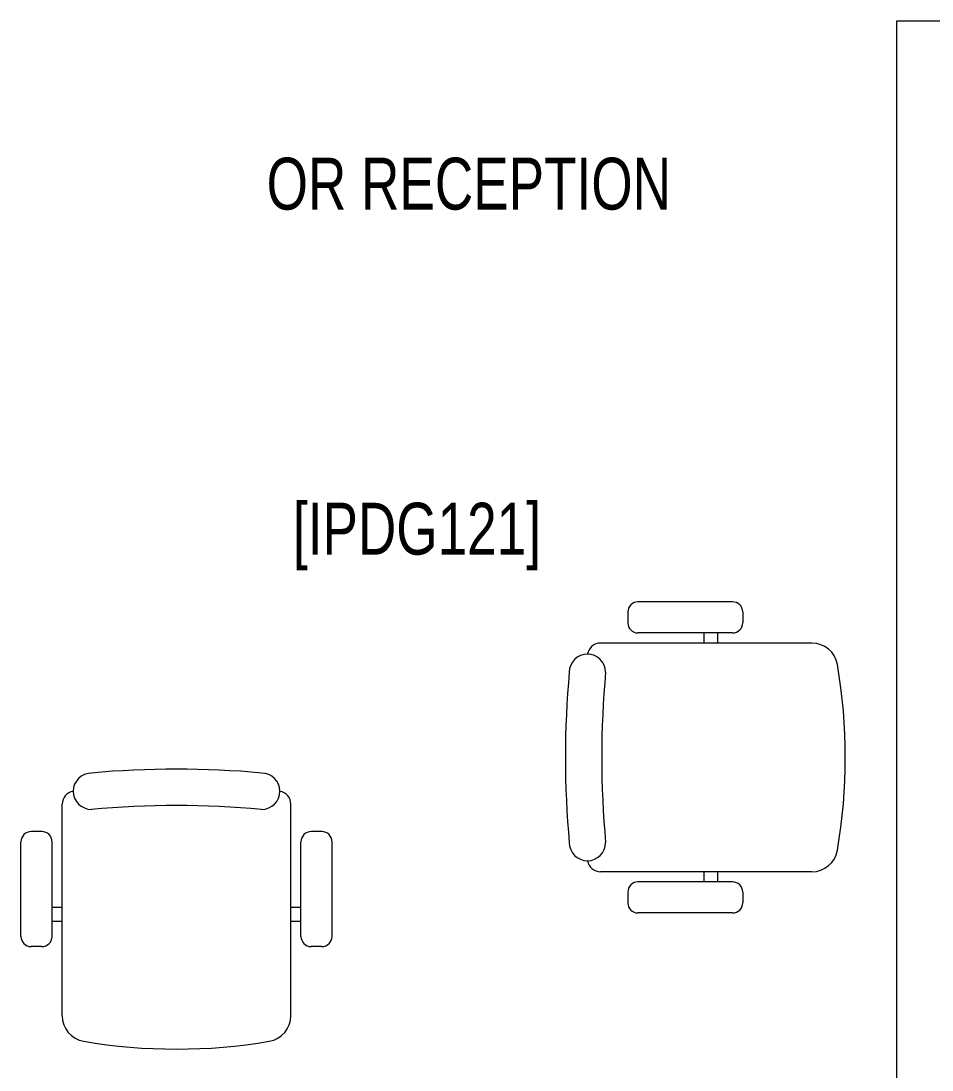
# Model space of a CAD drawing. Header units: metres. Extents: x -18745 to 220762, y -1579758 to -1356048.
# Drawn here: x 116468 to 118226, y -1403497 to -1401473 of the extents above; entities that cross this region are included whole.
import ezdxf

# ---------------------------------------------------------------- set-up
doc = ezdxf.new("R2010")
doc.units = ezdxf.units.M
doc.layers.get('0').update_dxf_attribs({"lineweight": 0})
for name, color, linetype, lineweight in [('A-100 - Copy$0$72_EGR_BASE_TEXT', 8, 'Continuous', 0), ('A-100 - Copy$0$Medical Equipment and Furniture', 8, 'Continuous', 0), ('A-100 - Copy$0$NEW', 8, 'Continuous', 5)]:
    doc.layers.add(name, color=color, linetype=linetype, lineweight=lineweight)
doc.styles.add('A-100 - Copy$0$X3G_ENTITY_2587EA', font='swisscl.ttf', dxfattribs={"height": 200})

# ---------------------------------------------------------------- blocks, each defined once
blk = doc.blocks.new('*X66')
for p, q in [((5, 3), (5, 3)), ((5, 3), (5, 3)), ((5, 3), (5, 3)), ((5, 3), (5, 3)), ((5, 3), (5, 3)), ((5, 3), (5, 3)), ((5, 3), (5, 3)), ((5, 3), (5, 3)), ((5, 3), (5, 3)), ((5, 3), (5, 3)), ((5, 3), (5, 3)), ((5, 3), (5, 3)), ((5, 3), (5, 3)), ((5, 3), (5, 3)), ((5, 3), (5, 3)), ((5, 3), (5, 3)), ((5, 3), (5, 3)), ((5, 3), (5, 3)), ((5, 3), (5, 3)), ((5, 3), (5, 3)), ((5, 3), (5, 3)), ((5, 3), (5, 3)), ((5, 3), (5, 3)), ((5, 3), (5, 3)), ((5, 3), (5, 3)), ((5, 3), (5, 3)), ((5, 3), (5, 3)), ((5, 3), (5, 3)), ((5, 3), (5, 3)), ((5, 3), (5, 3)), ((5, 3), (5, 3)), ((5, 3), (5, 3)), ((5, 3), (5, 3)), ((5, 3), (5, 3)), ((5, 3), (5, 3)), ((5, 3), (5, 3)), ((5, 3), (5, 3)), ((5, 3), (5, 3)), ((5, 3), (5, 3)), ((5, 3), (5, 3)), ((5, 3), (5, 3)), ((5, 3), (5, 3)), ((5, 3), (5, 3)), ((5, 3), (5, 3)), ((5, 3), (5, 3)), ((5, 3), (5, 3)), ((5, 3), (5, 3)), ((5, 3), (5, 3)), ((5, 3), (5, 3)), ((5, 3), (5, 3)), ((5, 3), (5, 3)), ((5, 3), (5, 3)), ((5, 3), (5, 3)), ((5, 3), (5, 3)), ((5, 3), (5, 3)), ((5, 3), (5, 3)), ((5, 3), (5, 3)), ((5, 3), (5, 3)), ((5, 3), (5, 3)), ((5, 3), (5, 3)), ((5, 3), (5, 3)), ((5, 3), (5, 3)), ((5, 3), (5, 3)), ((5, 3), (5, 3)), ((5, 3), (5, 3)), ((5, 3), (5, 3)), ((6, 3), (5, 3)), ((5, 3), (5, 3)), ((6, 3), (5, 3)), ((5, 3), (5, 3)), ((6, 3), (5, 3)), ((5, 3), (5, 3)), ((6, 3), (5, 3)), ((5, 3), (5, 3)), ((5, 3), (5, 3)), ((5, 3), (5, 3)), ((5, 3), (5, 3)), ((5, 3), (5, 3)), ((5, 3), (5, 3)), ((5, 3), (5, 3)), ((5, 3), (5, 3)), ((5, 3), (5, 3)), ((5, 3), (5, 3)), ((5, 3), (5, 3)), ((5, 3), (5, 3)), ((5, 3), (5, 3)), ((5, 3), (5, 3)), ((5, 3), (5, 3)), ((5, 3), (5, 3)), ((5, 3), (5, 3)), ((5, 3), (5, 3)), ((5, 3), (5, 3)), ((5, 3), (5, 3)), ((5, 3), (5, 3)), ((5, 3), (5, 3)), ((5, 3), (5, 3)), ((6, 3), (6, 3)), ((6, 3), (6, 3)), ((6, 3), (6, 3)), ((6, 3), (6, 3)), ((6, 3), (6, 3)), ((6, 3), (6, 3)), ((6, 3), (6, 3)), ((6, 3), (6, 3)), ((6, 3), (6, 3)), ((6, 3), (6, 3)), ((6, 3), (6, 3)), ((6, 3), (6, 3)), ((6, 3), (6, 3)), ((6, 3), (6, 3)), ((6, 3), (6, 3)), ((6, 3), (6, 3)), ((6, 3), (6, 3)), ((6, 3), (6, 3)), ((6, 3), (6, 3)), ((6, 3), (6, 3)), ((6, 3), (6, 3)), ((6, 3), (6, 3)), ((6, 3), (6, 3)), ((6, 3), (6, 3)), ((6, 3), (6, 3)), ((6, 3), (6, 3)), ((6, 3), (6, 3)), ((6, 3), (6, 3)), ((6, 3), (6, 3)), ((6, 3), (6, 3)), ((6, 3), (6, 3)), ((6, 3), (6, 3)), ((6, 3), (6, 3)), ((6, 3), (6, 3)), ((6, 3), (6, 3)), ((6, 3), (6, 3)), ((6, 3), (6, 3)), ((6, 3), (6, 3)), ((6, 3), (6, 3)), ((6, 3), (6, 3)), ((6, 3), (6, 3)), ((6, 3), (6, 3)), ((6, 3), (6, 3)), ((6, 3), (6, 3)), ((6, 3), (6, 3)), ((6, 3), (6, 3)), ((6, 3), (6, 3)), ((6, 3), (6, 3)), ((6, 3), (6, 3)), ((6, 3), (6, 3)), ((6, 3), (6, 3)), ((6, 3), (6, 3)), ((6, 3), (6, 3)), ((6, 3), (6, 3)), ((6, 3), (6, 3)), ((6, 3), (6, 3)), ((6, 3), (6, 3)), ((6, 3), (6, 3)), ((6, 3), (6, 3)), ((6, 3), (6, 3)), ((6, 3), (6, 3)), ((6, 3), (6, 3)), ((6, 3), (6, 3)), ((6, 3), (6, 3)), ((6, 3), (6, 3)), ((6, 3), (6, 3)), ((6, 3), (6, 3)), ((6, 3), (6, 3)), ((6, 3), (6, 3)), ((6, 3), (6, 3)), ((6, 3), (6, 3)), ((6, 3), (6, 3)), ((6, 3), (6, 3)), ((6, 3), (6, 3)), ((6, 3), (6, 3)), ((6, 3), (6, 3)), ((6, 3), (6, 3)), ((6, 3), (6, 3)), ((6, 3), (6, 3)), ((6, 3), (6, 3)), ((6, 3), (6, 3)), ((6, 3), (6, 3)), ((6, 3), (6, 3)), ((6, 3), (6, 3)), ((6, 3), (6, 3)), ((6, 3), (6, 3)), ((6, 3), (6, 3)), ((6, 3), (6, 3)), ((6, 3), (6, 3)), ((6, 3), (6, 3)), ((6, 3), (6, 3)), ((6, 3), (6, 3)), ((6, 3), (6, 3)), ((6, 3), (6, 3)), ((6, 3), (6, 3)), ((6, 3), (6, 3)), ((6, 3), (6, 3)), ((6, 3), (6, 3)), ((6, 3), (6, 3)), ((6, 3), (6, 3)), ((6, 3), (6, 3)), ((6, 3), (6, 3)), ((6, 3), (6, 3)), ((6, 3), (6, 3)), ((6, 3), (6, 3)), ((6, 3), (6, 3)), ((6, 3), (6, 3)), ((6, 3), (6, 3)), ((6, 3), (6, 3)), ((6, 3), (6, 3)), ((6, 3), (6, 3)), ((6, 3), (6, 3)), ((6, 3), (6, 3)), ((6, 3), (6, 3)), ((6, 3), (6, 3)), ((6, 3), (6, 3)), ((6, 3), (6, 3)), ((6, 3), (6, 3)), ((6, 3), (6, 3)), ((6, 3), (6, 3)), ((6, 3), (6, 3)), ((6, 3), (6, 3)), ((6, 3), (6, 3)), ((6, 3), (6, 3)), ((6, 3), (6, 3)), ((6, 3), (6, 3)), ((6, 3), (6, 3)), ((6, 3), (6, 3)), ((6, 3), (6, 3)), ((6, 3), (6, 3)), ((6, 3), (6, 3)), ((6, 3), (6, 3)), ((6, 3), (6, 3)), ((6, 3), (6, 3)), ((6, 3), (6, 3)), ((6, 3), (6, 3)), ((6, 3), (6, 3)), ((6, 3), (6, 3)), ((6, 3), (6, 3)), ((6, 3), (6, 3)), ((6, 3), (6, 3)), ((6, 3), (6, 3)), ((6, 3), (6, 3)), ((6, 3), (6, 3)), ((6, 3), (6, 3)), ((6, 3), (6, 3)), ((6, 3), (6, 3)), ((6, 3), (6, 3)), ((6, 3), (6, 3)), ((6, 3), (6, 3)), ((6, 3), (6, 3)), ((6, 3), (6, 3)), ((6, 3), (6, 3)), ((6, 3), (6, 3)), ((6, 3), (6, 3)), ((6, 3), (6, 3)), ((6, 3), (6, 3)), ((6, 3), (6, 3)), ((6, 3), (6, 3)), ((6, 3), (6, 3)), ((6, 3), (6, 3)), ((6, 3), (6, 3)), ((6, 3), (6, 3)), ((6, 3), (6, 3)), ((6, 3), (6, 3)), ((6, 3), (6, 3)), ((6, 3), (6, 3)), ((6, 3), (6, 3)), ((6, 3), (6, 3)), ((6, 3), (6, 3)), ((6, 3), (6, 3)), ((6, 3), (6, 3)), ((6, 3), (6, 3)), ((6, 3), (6, 3)), ((6, 3), (6, 3)), ((6, 3), (6, 3)), ((6, 3), (6, 3)), ((6, 3), (6, 3)), ((6, 3), (6, 3)), ((6, 3), (6, 3)), ((6, 3), (6, 3)), ((6, 3), (6, 3)), ((6, 3), (6, 3)), ((6, 3), (6, 3)), ((6, 3), (6, 3)), ((6, 3), (6, 3)), ((6, 3), (6, 3)), ((6, 3), (6, 3)), ((6, 3), (6, 3)), ((6, 3), (6, 3)), ((6, 3), (6, 3)), ((6, 3), (6, 3)), ((6, 3), (6, 3)), ((6, 3), (6, 3)), ((6, 3), (6, 3)), ((6, 3), (6, 3)), ((6, 3), (6, 3)), ((6, 3), (6, 3)), ((6, 3), (6, 3)), ((6, 3), (6, 3)), ((6, 3), (6, 3)), ((6, 3), (6, 3)), ((6, 3), (6, 3)), ((6, 3), (6, 3)), ((6, 3), (5, 3)), ((6, 3), (5, 3)), ((6, 3), (5, 3)), ((6, 3), (5, 3)), ((6, 3), (5, 3)), ((6, 3), (6, 3)), ((6, 3), (6, 3)), ((6, 3), (6, 3)), ((6, 3), (6, 3)), ((6, 3), (6, 3)), ((6, 3), (6, 3)), ((6, 3), (6, 3)), ((6, 3), (6, 3)), ((6, 3), (6, 3)), ((6, 3), (6, 3)), ((6, 3), (6, 3)), ((6, 3), (6, 3)), ((6, 3), (6, 3)), ((6, 3), (6, 3)), ((6, 3), (6, 3)), ((6, 3), (6, 3)), ((6, 3), (6, 3)), ((6, 3), (6, 3)), ((6, 3), (6, 3)), ((6, 3), (6, 3)), ((6, 3), (6, 3)), ((6, 3), (6, 3)), ((6, 3), (6, 3)), ((6, 3), (6, 3)), ((6, 3), (6, 3)), ((6, 3), (6, 3)), ((6, 3), (6, 3)), ((6, 3), (6, 3)), ((6, 3), (6, 3)), ((6, 3), (6, 3)), ((6, 3), (6, 3)), ((6, 3), (6, 3)), ((6, 3), (6, 3)), ((6, 3), (6, 3)), ((6, 3), (6, 3)), ((6, 3), (6, 3)), ((6, 3), (6, 3)), ((6, 3), (6, 3)), ((6, 3), (6, 3)), ((6, 3), (6, 3)), ((6, 3), (6, 3)), ((6, 3), (6, 3)), ((6, 3), (6, 3)), ((6, 3), (6, 3)), ((6, 3), (6, 3)), ((6, 3), (6, 3)), ((6, 3), (6, 3)), ((6, 3), (6, 3)), ((6, 3), (6, 3)), ((6, 3), (6, 3)), ((6, 3), (6, 3)), ((6, 3), (6, 3)), ((6, 3), (6, 3)), ((6, 3), (6, 3)), ((6, 3), (6, 3)), ((6, 3), (6, 3)), ((6, 3), (6, 3)), ((6, 3), (6, 3)), ((6, 3), (6, 3)), ((6, 3), (6, 3)), ((6, 3), (6, 3)), ((6, 3), (6, 3)), ((6, 3), (6, 3)), ((6, 3), (6, 3)), ((6, 3), (6, 3)), ((6, 3), (6, 3)), ((6, 3), (6, 3)), ((6, 3), (6, 3)), ((6, 3), (6, 3)), ((6, 3), (6, 3)), ((6, 3), (6, 3)), ((6, 3), (6, 3)), ((6, 3), (6, 3)), ((6, 3), (6, 3)), ((6, 3), (6, 3)), ((6, 3), (6, 3)), ((6, 3), (6, 3)), ((6, 3), (6, 3)), ((6, 3), (6, 3)), ((6, 3), (6, 3)), ((6, 3), (6, 3)), ((6, 3), (6, 3)), ((6, 3), (6, 3)), ((6, 3), (6, 3)), ((6, 3), (6, 3)), ((6, 3), (6, 3)), ((6, 3), (6, 3)), ((6, 3), (6, 3)), ((6, 3), (6, 3)), ((6, 3), (6, 3)), ((6, 3), (6, 3)), ((6, 3), (6, 3)), ((6, 3), (6, 3)), ((6, 3), (6, 3)), ((6, 3), (6, 3)), ((6, 3), (6, 3)), ((6, 3), (6, 3)), ((6, 3), (6, 3)), ((6, 3), (6, 3)), ((6, 3), (6, 3)), ((6, 3), (6, 3)), ((6, 3), (6, 3)), ((6, 3), (6, 3)), ((6, 3), (6, 3)), ((6, 3), (6, 3)), ((6, 3), (6, 3)), ((6, 3), (6, 3)), ((6, 3), (6, 3)), ((6, 3), (6, 3)), ((6, 3), (6, 3)), ((6, 3), (6, 3)), ((6, 3), (6, 3)), ((6, 3), (6, 3)), ((6, 3), (6, 3)), ((6, 3), (6, 3)), ((6, 3), (6, 3)), ((6, 3), (6, 3)), ((6, 3), (6, 3)), ((6, 3), (6, 3)), ((6, 3), (6, 3)), ((6, 3), (6, 3)), ((6, 3), (6, 3)), ((6, 3), (6, 3)), ((6, 3), (6, 3)), ((6, 3), (6, 3)), ((6, 3), (6, 3)), ((6, 3), (6, 3)), ((6, 3), (6, 3)), ((6, 3), (6, 3)), ((6, 3), (6, 3)), ((6, 3), (6, 3)), ((6, 3), (6, 3)), ((6, 3), (6, 3)), ((6, 3), (6, 3)), ((6, 3), (6, 3)), ((6, 3), (6, 3)), ((6, 3), (6, 3)), ((6, 3), (6, 3)), ((6, 3), (6, 3)), ((6, 3), (6, 3)), ((6, 3), (6, 3)), ((6, 3), (6, 3)), ((6, 3), (6, 3)), ((6, 3), (6, 3)), ((6, 3), (6, 3)), ((6, 3), (6, 3)), ((6, 3), (6, 3)), ((6, 3), (6, 3)), ((6, 3), (6, 3)), ((6, 3), (6, 3)), ((6, 3), (6, 3)), ((6, 3), (6, 3)), ((6, 3), (6, 3)), ((6, 3), (6, 3)), ((6, 3), (6, 3)), ((6, 3), (6, 3)), ((6, 3), (6, 3)), ((6, 3), (6, 3)), ((6, 3), (6, 3)), ((6, 3), (6, 3)), ((6, 3), (6, 3)), ((6, 3), (6, 3)), ((6, 3), (6, 3)), ((6, 3), (6, 3)), ((6, 3), (6, 3)), ((6, 3), (6, 3)), ((6, 3), (6, 3)), ((6, 3), (6, 3)), ((6, 3), (6, 3)), ((6, 3), (6, 3)), ((6, 3), (6, 3)), ((6, 3), (6, 3)), ((6, 3), (6, 3)), ((6, 3), (6, 3)), ((6, 3), (6, 3)), ((6, 3), (6, 3)), ((6, 3), (6, 3)), ((6, 3), (6, 3)), ((6, 3), (6, 3)), ((6, 3), (6, 3)), ((6, 3), (6, 3)), ((6, 3), (6, 3)), ((6, 3), (6, 3)), ((6, 3), (6, 3)), ((6, 3), (6, 3)), ((6, 3), (6, 3)), ((6, 3), (6, 3)), ((6, 3), (6, 3)), ((6, 3), (6, 3)), ((6, 3), (6, 3)), ((6, 3), (6, 3)), ((6, 3), (6, 3)), ((6, 3), (6, 3)), ((6, 3), (6, 3)), ((6, 3), (6, 3)), ((6, 3), (6, 3)), ((6, 3), (6, 3)), ((6, 3), (6, 3)), ((6, 3), (6, 3)), ((6, 3), (6, 3)), ((6, 3), (6, 3)), ((6, 3), (6, 3)), ((6, 3), (6, 3)), ((6, 3), (6, 3)), ((6, 3), (6, 3)), ((6, 3), (6, 3)), ((6, 3), (6, 3)), ((6, 3), (6, 3)), ((6, 3), (6, 3)), ((6, 3), (6, 3)), ((6, 3), (6, 3)), ((6, 3), (6, 3)), ((6, 3), (6, 3)), ((6, 3), (6, 3)), ((6, 3), (6, 3)), ((6, 3), (6, 3)), ((6, 3), (6, 3)), ((6, 3), (6, 3)), ((6, 3), (6, 3)), ((6, 3), (6, 3)), ((6, 3), (6, 3)), ((6, 3), (6, 3)), ((6, 3), (6, 3)), ((6, 3), (6, 3)), ((6, 3), (6, 3)), ((6, 3), (6, 3)), ((6, 3), (6, 3)), ((6, 3), (6, 3)), ((6, 3), (6, 3)), ((6, 3), (6, 3)), ((6, 3), (6, 3)), ((6, 3), (6, 3)), ((6, 3), (6, 3)), ((6, 3), (6, 3)), ((6, 3), (6, 3)), ((6, 3), (6, 3)), ((6, 3), (6, 3)), ((6, 3), (6, 3)), ((6, 3), (6, 3)), ((6, 3), (6, 3)), ((6, 3), (6, 3)), ((6, 3), (6, 3)), ((6, 3), (6, 3)), ((6, 3), (6, 3)), ((6, 3), (6, 3)), ((6, 3), (6, 3)), ((6, 3), (6, 3)), ((6, 3), (6, 3)), ((6, 3), (6, 3)), ((6, 3), (6, 3)), ((6, 3), (6, 3)), ((6, 3), (6, 3)), ((6, 3), (6, 3)), ((6, 3), (6, 3)), ((6, 3), (6, 3)), ((6, 3), (6, 3)), ((6, 3), (6, 3)), ((6, 3), (6, 3)), ((6, 3), (6, 3)), ((6, 3), (6, 3)), ((6, 3), (6, 3)), ((6, 3), (6, 3)), ((6, 3), (6, 3)), ((6, 3), (6, 3)), ((6, 3), (6, 3)), ((6, 3), (6, 3)), ((6, 3), (6, 3)), ((6, 3), (6, 3)), ((6, 3), (6, 3)), ((6, 3), (6, 3)), ((6, 3), (6, 3)), ((6, 3), (6, 3)), ((6, 3), (6, 3)), ((6, 3), (6, 3)), ((6, 3), (6, 3)), ((6, 3), (6, 3)), ((6, 3), (6, 3)), ((6, 3), (6, 3)), ((6, 3), (6, 3)), ((6, 3), (6, 3)), ((6, 3), (6, 3)), ((6, 3), (6, 3)), ((6, 3), (6, 3)), ((6, 3), (6, 3)), ((6, 3), (6, 3)), ((6, 3), (6, 3)), ((6, 3), (6, 3)), ((6, 3), (6, 3)), ((6, 3), (6, 3)), ((6, 3), (6, 3)), ((6, 3), (6, 3)), ((6, 3), (6, 3)), ((6, 3), (6, 3)), ((6, 3), (6, 3)), ((6, 3), (6, 3)), ((6, 3), (6, 3)), ((6, 3), (6, 3)), ((6, 3), (6, 3)), ((6, 3), (6, 3)), ((6, 3), (6, 3)), ((6, 3), (6, 3)), ((6, 3), (6, 3)), ((6, 3), (6, 3)), ((6, 3), (6, 3)), ((6, 3), (6, 3)), ((6, 3), (6, 3)), ((6, 3), (6, 3)), ((6, 3), (6, 3)), ((6, 3), (6, 3)), ((6, 3), (6, 3)), ((6, 3), (6, 3)), ((6, 3), (6, 3)), ((6, 3), (6, 3)), ((6, 3), (6, 3)), ((6, 3), (6, 3)), ((6, 3), (6, 3)), ((6, 3), (6, 3))]:
    blk.add_line(p, q)
blk = doc.blocks.new('*X67')
for p, q in [((13, 1), (13, 1)), ((13, 1), (13, 1)), ((13, 1), (13, 1)), ((13, 1), (13, 1)), ((13, 1), (13, 1)), ((13, 1), (13, 1)), ((13, 1), (13, 1)), ((13, 1), (13, 1)), ((13, 1), (13, 1)), ((13, 1), (13, 1)), ((13, 1), (13, 1)), ((13, 1), (13, 1)), ((13, 1), (13, 1)), ((13, 1), (13, 1)), ((13, 1), (13, 1)), ((13, 1), (14, 1)), ((13, 1), (14, 1)), ((13, 1), (14, 1)), ((13, 1), (13, 1)), ((13, 1), (13, 1)), ((13, 1), (13, 1)), ((13, 1), (13, 1)), ((13, 1), (13, 1)), ((13, 1), (13, 1)), ((13, 1), (13, 1)), ((13, 1), (13, 1)), ((13, 1), (13, 1)), ((13, 1), (13, 1)), ((13, 1), (13, 1)), ((13, 1), (13, 1)), ((13, 1), (13, 1)), ((13, 1), (13, 1)), ((13, 1), (13, 1)), ((13, 1), (13, 1)), ((13, 1), (13, 1)), ((13, 1), (13, 1)), ((13, 1), (13, 1)), ((13, 1), (13, 1)), ((13, 1), (13, 1)), ((13, 1), (13, 1)), ((13, 1), (13, 1)), ((13, 1), (13, 1)), ((13, 1), (13, 1)), ((13, 1), (13, 1)), ((13, 1), (13, 1)), ((13, 1), (13, 1)), ((13, 1), (13, 1)), ((13, 1), (13, 1)), ((13, 1), (13, 1)), ((13, 1), (13, 1)), ((13, 1), (13, 1)), ((13, 1), (13, 1)), ((13, 1), (13, 1)), ((13, 1), (13, 1)), ((13, 1), (13, 1)), ((13, 1), (13, 1)), ((13, 1), (13, 1)), ((13, 1), (13, 1)), ((13, 1), (13, 1)), ((13, 1), (13, 1)), ((13, 1), (13, 1)), ((13, 1), (13, 1)), ((13, 1), (13, 1)), ((13, 1), (13, 1)), ((13, 1), (13, 1)), ((13, 1), (13, 1)), ((13, 1), (13, 1)), ((13, 1), (13, 1)), ((13, 1), (13, 1)), ((13, 1), (13, 1)), ((13, 1), (13, 1)), ((13, 1), (13, 1)), ((13, 1), (13, 1)), ((13, 1), (13, 1)), ((13, 1), (13, 1)), ((13, 1), (13, 1)), ((13, 1), (13, 1)), ((13, 1), (13, 1)), ((13, 1), (13, 1)), ((13, 1), (13, 1)), ((13, 1), (13, 1)), ((13, 1), (13, 1)), ((13, 1), (13, 1)), ((13, 1), (13, 1)), ((13, 1), (13, 1)), ((13, 1), (13, 1)), ((13, 1), (13, 1)), ((13, 1), (13, 1)), ((13, 1), (13, 1)), ((13, 1), (13, 1)), ((13, 1), (13, 1)), ((13, 1), (13, 1)), ((13, 1), (13, 1)), ((13, 1), (13, 1)), ((13, 1), (13, 1)), ((13, 1), (13, 1)), ((13, 1), (13, 1)), ((13, 1), (13, 1)), ((13, 1), (13, 1)), ((13, 1), (13, 1)), ((13, 1), (13, 1)), ((13, 1), (13, 1)), ((13, 1), (13, 1)), ((13, 1), (13, 1)), ((13, 1), (13, 1)), ((13, 1), (13, 1)), ((13, 1), (13, 1)), ((13, 1), (13, 1)), ((13, 1), (13, 1)), ((13, 1), (13, 1)), ((13, 1), (13, 1)), ((13, 1), (13, 1)), ((13, 1), (13, 1)), ((13, 1), (13, 1)), ((13, 1), (13, 1)), ((13, 1), (13, 1)), ((13, 1), (13, 1)), ((13, 1), (13, 1)), ((13, 1), (13, 1)), ((13, 1), (13, 1)), ((13, 1), (13, 1)), ((13, 1), (13, 1)), ((13, 1), (13, 1)), ((13, 1), (14, 1)), ((13, 0), (13, 0)), ((13, 0), (13, 0)), ((13, 0), (13, 0)), ((13, 0), (13, 0)), ((13, 0), (13, 0)), ((13, 0), (13, 0)), ((13, 0), (13, 0)), ((13, 0), (13, 0)), ((13, 0), (13, 0)), ((13, 0), (13, 0)), ((13, 0), (13, 0)), ((13, 0), (13, 0)), ((13, 0), (13, 0)), ((13, 0), (13, 0)), ((13, 0), (13, 0)), ((13, 0), (13, 0)), ((13, 0), (13, 0)), ((13, 0), (13, 0)), ((13, 0), (13, 0)), ((13, 0), (13, 0)), ((13, 0), (13, 0)), ((13, 0), (13, 0)), ((13, 0), (13, 0)), ((13, 0), (13, 0)), ((13, 0), (13, 0)), ((13, 0), (13, 0)), ((13, 0), (13, 0)), ((13, 0), (13, 0)), ((13, 0), (13, 0)), ((13, 0), (13, 0)), ((13, 0), (13, 0)), ((13, 0), (13, 0)), ((13, 0), (13, 0)), ((13, 0), (13, 0)), ((13, 0), (13, 0)), ((13, 0), (13, 0)), ((13, 0), (13, 0)), ((13, 0), (13, 0)), ((13, 0), (13, 0)), ((13, 0), (13, 0)), ((13, 0), (13, 0)), ((13, 0), (13, 0)), ((13, 0), (13, 0)), ((13, 0), (13, 0)), ((13, 0), (13, 0)), ((13, 0), (13, 0)), ((13, 0), (13, 0)), ((13, 0), (13, 0)), ((13, 0), (14, 0)), ((13, 0), (14, 0)), ((13, 0), (13, 0)), ((13, 0), (14, 0)), ((14, 1), (14, 1)), ((14, 1), (14, 1)), ((14, 1), (14, 1)), ((14, 1), (14, 1)), ((14, 1), (14, 1)), ((14, 1), (14, 1)), ((14, 1), (14, 1)), ((14, 1), (14, 1)), ((14, 1), (14, 1)), ((14, 1), (14, 1)), ((14, 1), (14, 1)), ((14, 1), (14, 1)), ((14, 1), (14, 1)), ((14, 1), (14, 1)), ((14, 1), (14, 1)), ((14, 1), (14, 1)), ((14, 1), (14, 1)), ((14, 1), (14, 1)), ((14, 1), (14, 1)), ((14, 1), (14, 1)), ((14, 1), (14, 1)), ((14, 1), (14, 1)), ((14, 1), (14, 1)), ((14, 1), (14, 1)), ((14, 1), (14, 1)), ((14, 1), (14, 1)), ((14, 1), (14, 1)), ((14, 1), (14, 1)), ((14, 1), (14, 1)), ((14, 1), (14, 1)), ((14, 1), (14, 1)), ((14, 1), (14, 1)), ((14, 1), (14, 1)), ((14, 1), (14, 1)), ((14, 1), (14, 1)), ((14, 1), (14, 1)), ((14, 1), (14, 1)), ((14, 1), (14, 1)), ((14, 1), (14, 1)), ((14, 1), (14, 1)), ((14, 1), (14, 1)), ((14, 1), (14, 1)), ((14, 1), (14, 1)), ((14, 1), (14, 1)), ((14, 1), (14, 1)), ((14, 1), (14, 1)), ((14, 1), (14, 1)), ((14, 1), (14, 1)), ((14, 1), (14, 1)), ((14, 1), (14, 1)), ((14, 1), (14, 1)), ((14, 1), (14, 1)), ((14, 1), (14, 1)), ((14, 1), (14, 1)), ((14, 1), (14, 1)), ((14, 1), (14, 1)), ((14, 1), (14, 1)), ((14, 1), (14, 1)), ((14, 1), (14, 1)), ((14, 1), (14, 1)), ((14, 1), (14, 1)), ((14, 1), (14, 1)), ((14, 1), (14, 1)), ((14, 1), (14, 1)), ((14, 1), (14, 1)), ((14, 1), (14, 1)), ((14, 1), (14, 1)), ((14, 1), (14, 1)), ((14, 1), (14, 1)), ((14, 1), (14, 1)), ((14, 1), (14, 1)), ((14, 1), (14, 1)), ((14, 1), (14, 1)), ((14, 1), (14, 1)), ((14, 1), (14, 1)), ((14, 1), (14, 1)), ((14, 1), (14, 1)), ((14, 1), (14, 1)), ((14, 1), (14, 1)), ((14, 1), (14, 1)), ((14, 1), (14, 1)), ((14, 1), (14, 1)), ((14, 1), (14, 1)), ((14, 1), (14, 1)), ((14, 1), (14, 1)), ((14, 1), (14, 1)), ((14, 1), (14, 1)), ((14, 1), (14, 1)), ((14, 1), (14, 1)), ((14, 1), (14, 1)), ((14, 1), (14, 1)), ((14, 1), (14, 1)), ((14, 1), (14, 1)), ((14, 1), (14, 1)), ((14, 0), (14, 0)), ((14, 0), (14, 0)), ((14, 0), (14, 0)), ((14, 0), (14, 0)), ((14, 0), (14, 0)), ((14, 0), (14, 0)), ((14, 0), (14, 0)), ((14, 0), (14, 0)), ((14, 0), (14, 0)), ((14, 0), (14, 0)), ((14, 0), (14, 0)), ((14, 0), (14, 0)), ((14, 0), (14, 0)), ((14, 0), (14, 0)), ((14, 0), (14, 0)), ((14, 0), (14, 0)), ((14, 0), (14, 0)), ((14, 0), (14, 0)), ((14, 0), (14, 0)), ((14, 0), (14, 0)), ((14, 0), (14, 0)), ((14, 0), (14, 0)), ((14, 0), (14, 0)), ((14, 0), (14, 0)), ((14, 0), (14, 0)), ((14, 0), (14, 0)), ((14, 0), (14, 0)), ((14, 0), (14, 0)), ((14, 0), (14, 0)), ((14, 0), (14, 0)), ((14, 0), (14, 0)), ((14, 0), (14, 0)), ((14, 0), (14, 0)), ((14, 0), (14, 0)), ((14, 0), (14, 0)), ((14, 0), (14, 0)), ((14, 0), (14, 0)), ((14, 0), (14, 0)), ((14, 0), (14, 0)), ((14, 0), (14, 0)), ((14, 0), (14, 0)), ((14, 0), (14, 0)), ((14, 0), (14, 0)), ((14, 0), (14, 0)), ((14, 0), (14, 0)), ((14, 0), (14, 0)), ((14, 0), (14, 0)), ((14, 0), (14, 0)), ((13, 0), (13, 0)), ((13, 0), (14, 0)), ((13, 0), (13, 0)), ((13, 0), (14, 0)), ((13, 0), (13, 0)), ((13, 0), (14, 0)), ((13, 0), (13, 0)), ((13, 0), (13, 0)), ((13, 0), (13, 0)), ((13, 0), (13, 0)), ((13, 0), (14, 0)), ((13, 0), (13, 0)), ((13, 0), (14, 0)), ((13, 0), (13, 0)), ((13, 0), (14, 0)), ((13, 0), (13, 0)), ((13, 0), (14, 0)), ((13, 0), (13, 0)), ((13, 0), (14, 0)), ((13, 0), (13, 0)), ((13, 0), (14, 0)), ((13, 0), (13, 0)), ((13, 0), (14, 0)), ((13, 0), (13, 0)), ((13, 0), (13, 0)), ((13, 0), (13, 0)), ((13, 0), (14, 0)), ((13, 0), (13, 0)), ((13, 0), (14, 0)), ((13, 0), (13, 0)), ((13, 0), (14, 0)), ((13, 0), (13, 0)), ((13, 0), (14, 0)), ((13, 0), (13, 0)), ((13, 0), (13, 0)), ((13, 0), (13, 0)), ((13, 0), (13, 0)), ((13, 0), (13, 0)), ((13, 0), (13, 0)), ((13, 0), (13, 0)), ((13, 0), (13, 0)), ((13, 0), (13, 0)), ((13, 0), (13, 0)), ((13, 0), (13, 0)), ((13, 0), (13, 0)), ((13, 0), (13, 0)), ((13, 0), (13, 0)), ((13, 0), (13, 0)), ((13, 0), (13, 0)), ((13, 0), (13, 0)), ((13, 0), (13, 0)), ((13, 0), (13, 0)), ((13, 0), (13, 0)), ((13, 0), (13, 0)), ((13, 0), (13, 0)), ((13, 0), (13, 0)), ((13, 0), (13, 0)), ((13, 0), (13, 0)), ((13, 0), (13, 0)), ((13, 0), (13, 0)), ((13, 0), (13, 0)), ((13, 0), (13, 0)), ((13, 0), (13, 0)), ((13, 0), (13, 0)), ((13, -1), (13, -1)), ((13, -1), (13, -1)), ((13, -1), (13, -1)), ((13, -1), (13, -1)), ((13, -1), (13, -1)), ((13, -1), (14, -1)), ((13, -1), (13, -1)), ((14, 0), (14, 0)), ((14, 0), (14, 0)), ((14, 0), (14, 0)), ((14, 0), (14, 0)), ((14, 0), (14, 0)), ((14, 0), (14, 0)), ((14, 0), (14, 0)), ((14, 0), (14, 0)), ((14, 0), (14, 0)), ((14, 0), (14, 0)), ((14, 0), (14, 0)), ((14, 0), (14, 0)), ((14, 0), (14, 0)), ((14, 0), (14, 0)), ((14, 0), (14, 0)), ((13, 0), (14, 0)), ((14, 0), (14, 0)), ((14, 0), (14, 0)), ((14, 0), (14, 0)), ((14, 0), (14, 0)), ((14, 0), (14, 0)), ((14, 0), (14, 0)), ((14, 0), (14, 0)), ((14, 0), (14, 0)), ((14, 0), (14, 0)), ((14, 0), (14, 0)), ((14, 0), (14, 0)), ((14, 0), (14, 0)), ((14, 0), (14, 0)), ((14, 0), (14, 0)), ((14, 0), (14, 0)), ((14, 0), (14, 0)), ((14, 0), (14, 0)), ((14, 0), (14, 0)), ((14, 0), (14, 0)), ((14, 0), (14, 0)), ((14, 0), (14, 0)), ((14, 0), (14, 0)), ((14, 0), (14, 0)), ((14, 0), (14, 0)), ((14, 0), (14, 0)), ((14, 0), (14, 0)), ((14, 0), (14, 0)), ((14, 0), (14, 0)), ((14, 0), (14, 0)), ((14, 0), (14, 0)), ((14, 0), (14, 0)), ((14, 0), (14, 0)), ((14, 0), (14, 0)), ((14, 0), (14, 0)), ((14, -1), (14, -1)), ((14, -1), (14, -1)), ((14, -1), (14, -1)), ((14, -1), (14, -1)), ((14, -1), (14, -1))]:
    blk.add_line(p, q)
blk = doc.blocks.new('A-100 - Copy$0$GF21018-P')
for p, q in [((-0.2207, 0.4756), (-0.2207, 0.0675)), ((0.2205, 0.4756), (0.2205, 0.0675)), ((-0.2806, 0.3422), (-0.2598, 0.3422)), ((0.2596, 0.3422), (0.2804, 0.3422)), ((-0.3002, 0.3226), (-0.3002, 0.14)), ((-0.2402, 0.3226), (-0.2402, 0.14)), ((0.24, 0.3226), (0.24, 0.14)), ((0.3, 0.3226), (0.3, 0.14)), ((-0.2402, 0.2937), (-0.2207, 0.2937)), ((0.2205, 0.2937), (0.24, 0.2937)), ((-0.2402, 0.2671), (-0.2207, 0.2671)), ((0.2205, 0.2671), (0.24, 0.2671)), ((-0.2806, 0.1204), (-0.2598, 0.1204)), ((0.2596, 0.1204), (0.2804, 0.1204))]:
    blk.add_line(p, q)
for points in [[(0.24, 0.2937), (0.24, 0.2937), (0.24, 0.2937), (0.24, 0.2937), (0.24, 0.2937), (0.24, 0.2937), (0.24, 0.2937), (0.24, 0.2937), (0.24, 0.2937), (0.24, 0.2937), (0.24, 0.2937), (0.24, 0.2937), (0.24, 0.2937), (0.24, 0.2937), (0.24, 0.2937), (0.24, 0.2937), (0.24, 0.2937), (0.24, 0.2937), (0.24, 0.2937), (0.24, 0.2937), (0.24, 0.2937), (0.24, 0.2937), (0.24, 0.2937), (0.24, 0.2937), (0.24, 0.2937), (0.24, 0.2937), (0.24, 0.2937), (0.24, 0.2937), (0.24, 0.2937), (0.24, 0.2937), (0.24, 0.2937), (0.24, 0.2937), (0.24, 0.2937), (0.24, 0.2937), (0.24, 0.2937), (0.24, 0.2937), (0.24, 0.2937), (0.24, 0.2937), (0.24, 0.2937), (0.24, 0.2937), (0.24, 0.2937), (0.24, 0.2937), (0.24, 0.2937), (0.24, 0.2937), (0.24, 0.2937), (0.24, 0.2937), (0.24, 0.2937), (0.24, 0.2937), (0.24, 0.2937), (0.24, 0.2937), (0.24, 0.2937), (0.24, 0.2937), (0.24, 0.2937), (0.24, 0.2937), (0.24, 0.2937), (0.24, 0.2937), (0.24, 0.2937), (0.24, 0.2937), (0.24, 0.2937), (0.24, 0.2937), (0.24, 0.2937), (0.24, 0.2937), (0.24, 0.2937), (0.24, 0.2937), (0.24, 0.2937), (0.24, 0.2937), (0.24, 0.2937), (0.24, 0.2937), (0.24, 0.2937), (0.24, 0.2937), (0.24, 0.2937), (0.24, 0.2937), (0.24, 0.2937), (0.24, 0.2937), (0.24, 0.2937), (0.24, 0.2937), (0.24, 0.2937), (0.24, 0.2937), (0.24, 0.2937), (0.24, 0.2937), (0.24, 0.2937), (0.24, 0.2937), (0.24, 0.2937), (0.24, 0.2937), (0.24, 0.2937), (0.24, 0.2937), (0.24, 0.2937), (0.24, 0.2937), (0.24, 0.2937), (0.24, 0.2937), (0.24, 0.2937), (0.24, 0.2937), (0.24, 0.2937), (0.24, 0.2937), (0.24, 0.2937), (0.24, 0.2937), (0.24, 0.2937), (0.24, 0.2937), (0.24, 0.2937), (0.24, 0.2937), (0.24, 0.2937), (0.24, 0.2937), (0.24, 0.2937), (0.24, 0.2937), (0.24, 0.2937), (0.24, 0.2937), (0.24, 0.2937), (0.24, 0.2937), (0.24, 0.2937), (0.24, 0.2937), (0.24, 0.2937), (0.24, 0.2937), (0.24, 0.2937), (0.24, 0.2937), (0.24, 0.2937), (0.24, 0.2937), (0.24, 0.2937), (0.24, 0.2937), (0.24, 0.2937), (0.24, 0.2937), (0.24, 0.2937), (0.24, 0.2937), (0.24, 0.2937), (0.24, 0.2937), (0.24, 0.2937), (0.24, 0.2937), (0.24, 0.2937), (0.24, 0.2937), (0.24, 0.2937), (0.24, 0.2937), (0.24, 0.2937), (0.24, 0.2937), (0.24, 0.2937), (0.24, 0.2937), (0.24, 0.2937), (0.24, 0.2937), (0.24, 0.2937), (0.24, 0.2937), (0.24, 0.2937), (0.24, 0.2937), (0.24, 0.2937), (0.24, 0.2937), (0.24, 0.2937), (0.24, 0.2937), (0.24, 0.2937), (0.24, 0.2937), (0.24, 0.2937), (0.24, 0.2937), (0.24, 0.2937), (0.24, 0.2937), (0.24, 0.2937), (0.24, 0.2937), (0.24, 0.2937), (0.24, 0.2937), (0.24, 0.2937), (0.24, 0.2937), (0.24, 0.2937), (0.24, 0.2937), (0.24, 0.2937), (0.24, 0.2937), (0.24, 0.2937), (0.24, 0.2937), (0.24, 0.2937), (0.24, 0.2937), (0.24, 0.2937), (0.24, 0.2937), (0.24, 0.2937), (0.24, 0.2937), (0.24, 0.2937), (0.24, 0.2937), (0.24, 0.2937), (0.24, 0.2937), (0.24, 0.2937), (0.24, 0.2937), (0.24, 0.2937), (0.24, 0.2937), (0.24, 0.2937), (0.24, 0.2937), (0.24, 0.2937), (0.24, 0.2937), (0.24, 0.2937), (0.24, 0.2937), (0.24, 0.2937), (0.24, 0.2937), (0.24, 0.2937), (0.24, 0.2937), (0.24, 0.2937), (0.24, 0.2937), (0.24, 0.2937), (0.24, 0.2937), (0.24, 0.2937), (0.24, 0.2937), (0.24, 0.2937), (0.24, 0.2937), (0.24, 0.2937), (0.24, 0.2937), (0.24, 0.2937), (0.24, 0.2937), (0.24, 0.2937), (0.24, 0.2937), (0.24, 0.2937), (0.24, 0.2937), (0.24, 0.2937), (0.24, 0.2937), (0.24, 0.2937), (0.24, 0.2937), (0.24, 0.2937), (0.24, 0.2937), (0.24, 0.2937), (0.24, 0.2937), (0.24, 0.2937), (0.24, 0.2937), (0.24, 0.2937), (0.24, 0.2937), (0.24, 0.2937), (0.24, 0.2937), (0.24, 0.2937), (0.24, 0.2937), (0.24, 0.2937), (0.24, 0.2937), (0.24, 0.2937), (0.24, 0.2937), (0.24, 0.2937), (0.24, 0.2937), (0.24, 0.2937), (0.24, 0.2937), (0.24, 0.2937), (0.24, 0.2937), (0.24, 0.2937), (0.24, 0.2937), (0.24, 0.2937), (0.24, 0.2937), (0.24, 0.2937), (0.24, 0.2937), (0.24, 0.2937), (0.24, 0.2937), (0.24, 0.2937), (0.24, 0.2937), (0.24, 0.2937), (0.24, 0.2937), (0.24, 0.2937), (0.24, 0.2937), (0.24, 0.2937), (0.24, 0.2937), (0.24, 0.2937), (0.24, 0.2937), (0.24, 0.2937), (0.24, 0.2937), (0.24, 0.2937), (0.24, 0.2937), (0.24, 0.2937), (0.24, 0.2937), (0.24, 0.2937), (0.24, 0.2937), (0.24, 0.2937), (0.24, 0.2937), (0.24, 0.2937), (0.24, 0.2937), (0.24, 0.2937), (0.24, 0.2937), (0.24, 0.2937), (0.24, 0.2937), (0.24, 0.2937), (0.24, 0.2937), (0.24, 0.2937), (0.24, 0.2937), (0.24, 0.2937), (0.24, 0.2937), (0.24, 0.2937), (0.24, 0.2937), (0.24, 0.2937), (0.24, 0.2937), (0.24, 0.2937), (0.24, 0.2937), (0.24, 0.2937), (0.24, 0.2937), (0.24, 0.2937)], [(0.24, 0.2937), (0.24, 0.2937), (0.24, 0.2937), (0.24, 0.2937), (0.24, 0.2937), (0.24, 0.2937), (0.24, 0.2937), (0.24, 0.2937), (0.24, 0.2937), (0.24, 0.2937), (0.24, 0.2937), (0.24, 0.2937), (0.24, 0.2937), (0.24, 0.2937), (0.24, 0.2937), (0.24, 0.2937), (0.24, 0.2937), (0.24, 0.2937), (0.24, 0.2937), (0.24, 0.2937), (0.24, 0.2937), (0.24, 0.2937), (0.24, 0.2937), (0.24, 0.2937), (0.24, 0.2937), (0.24, 0.2937), (0.24, 0.2937), (0.24, 0.2937), (0.24, 0.2937), (0.24, 0.2937), (0.24, 0.2937), (0.24, 0.2937), (0.24, 0.2937), (0.24, 0.2937), (0.24, 0.2937), (0.24, 0.2937), (0.24, 0.2937), (0.24, 0.2937), (0.24, 0.2937), (0.24, 0.2937), (0.24, 0.2937), (0.24, 0.2937), (0.24, 0.2937), (0.24, 0.2937), (0.24, 0.2937), (0.24, 0.2937), (0.24, 0.2937), (0.24, 0.2937), (0.24, 0.2937), (0.24, 0.2937), (0.24, 0.2937), (0.24, 0.2937), (0.24, 0.2937), (0.24, 0.2937), (0.24, 0.2937), (0.24, 0.2937), (0.24, 0.2937), (0.24, 0.2937), (0.24, 0.2937), (0.24, 0.2937), (0.24, 0.2937), (0.24, 0.2937), (0.24, 0.2937), (0.24, 0.2937), (0.24, 0.2937), (0.24, 0.2937), (0.24, 0.2937), (0.24, 0.2937), (0.24, 0.2937), (0.24, 0.2937), (0.24, 0.2937), (0.24, 0.2937), (0.24, 0.2937), (0.24, 0.2937), (0.24, 0.2937), (0.24, 0.2937), (0.24, 0.2937), (0.24, 0.2937), (0.24, 0.2937), (0.24, 0.2937), (0.24, 0.2937), (0.24, 0.2937), (0.24, 0.2937), (0.24, 0.2937), (0.24, 0.2937), (0.24, 0.2937), (0.24, 0.2937), (0.24, 0.2937), (0.24, 0.2937), (0.24, 0.2937), (0.24, 0.2937), (0.24, 0.2937), (0.24, 0.2937), (0.24, 0.2937), (0.24, 0.2937), (0.24, 0.2937), (0.24, 0.2937), (0.24, 0.2937), (0.24, 0.2937), (0.24, 0.2937), (0.24, 0.2937), (0.24, 0.2937), (0.24, 0.2937), (0.24, 0.2937), (0.24, 0.2937), (0.24, 0.2937), (0.24, 0.2937), (0.24, 0.2937), (0.24, 0.2937), (0.24, 0.2937), (0.24, 0.2937), (0.24, 0.2937), (0.24, 0.2937), (0.24, 0.2937), (0.24, 0.2937), (0.24, 0.2937), (0.24, 0.2937), (0.24, 0.2937), (0.24, 0.2937), (0.24, 0.2937), (0.24, 0.2937), (0.24, 0.2937), (0.24, 0.2937), (0.24, 0.2937), (0.24, 0.2937), (0.24, 0.2937), (0.24, 0.2937), (0.24, 0.2937), (0.24, 0.2937), (0.24, 0.2937), (0.24, 0.2937), (0.24, 0.2937), (0.24, 0.2937), (0.24, 0.2937), (0.24, 0.2937), (0.24, 0.2937), (0.24, 0.2937), (0.24, 0.2937), (0.24, 0.2937), (0.24, 0.2937), (0.24, 0.2937), (0.24, 0.2937), (0.24, 0.2937), (0.24, 0.2937), (0.24, 0.2937), (0.24, 0.2937), (0.24, 0.2937), (0.24, 0.2937), (0.24, 0.2937), (0.24, 0.2937), (0.24, 0.2937), (0.24, 0.2937), (0.24, 0.2937), (0.24, 0.2937), (0.24, 0.2937), (0.24, 0.2937), (0.24, 0.2937), (0.24, 0.2937), (0.24, 0.2937), (0.24, 0.2937), (0.24, 0.2937), (0.24, 0.2937), (0.24, 0.2937), (0.24, 0.2937), (0.24, 0.2937), (0.24, 0.2937), (0.24, 0.2937), (0.24, 0.2937), (0.24, 0.2937), (0.24, 0.2937), (0.24, 0.2937), (0.24, 0.2937), (0.24, 0.2937), (0.24, 0.2937), (0.24, 0.2937), (0.24, 0.2937), (0.24, 0.2937), (0.24, 0.2937), (0.24, 0.2937), (0.24, 0.2937), (0.24, 0.2937), (0.24, 0.2937), (0.24, 0.2937), (0.24, 0.2937), (0.24, 0.2937), (0.24, 0.2937), (0.24, 0.2937), (0.24, 0.2937), (0.24, 0.2937), (0.24, 0.2937), (0.24, 0.2937), (0.24, 0.2937), (0.24, 0.2937), (0.24, 0.2937), (0.24, 0.2937), (0.24, 0.2937), (0.24, 0.2937), (0.24, 0.2937), (0.24, 0.2937), (0.24, 0.2937), (0.24, 0.2937), (0.24, 0.2937), (0.24, 0.2937), (0.24, 0.2937), (0.24, 0.2937), (0.24, 0.2937), (0.24, 0.2937), (0.24, 0.2937), (0.24, 0.2937), (0.24, 0.2937), (0.24, 0.2937), (0.24, 0.2937), (0.24, 0.2937), (0.24, 0.2937), (0.24, 0.2937), (0.24, 0.2937), (0.24, 0.2937), (0.24, 0.2937), (0.24, 0.2937)], [(0.24, 0.2937), (0.24, 0.2937), (0.24, 0.2937), (0.24, 0.2937), (0.24, 0.2937), (0.24, 0.2937), (0.24, 0.2937), (0.24, 0.2937), (0.24, 0.2937), (0.24, 0.2937), (0.24, 0.2937), (0.24, 0.2937), (0.24, 0.2937), (0.24, 0.2937), (0.24, 0.2937), (0.24, 0.2937), (0.24, 0.2937), (0.24, 0.2937), (0.24, 0.2937), (0.24, 0.2937), (0.24, 0.2937), (0.24, 0.2937), (0.24, 0.2937), (0.24, 0.2937), (0.24, 0.2937), (0.24, 0.2937), (0.24, 0.2937), (0.24, 0.2937), (0.24, 0.2937), (0.24, 0.2937), (0.24, 0.2937), (0.24, 0.2937), (0.24, 0.2937), (0.24, 0.2937), (0.24, 0.2937), (0.24, 0.2937), (0.24, 0.2937), (0.24, 0.2937), (0.24, 0.2937), (0.24, 0.2937), (0.24, 0.2937), (0.24, 0.2937), (0.24, 0.2937), (0.24, 0.2937), (0.24, 0.2937), (0.24, 0.2937), (0.24, 0.2937), (0.24, 0.2937), (0.24, 0.2937), (0.24, 0.2937), (0.24, 0.2937), (0.24, 0.2937), (0.24, 0.2937), (0.24, 0.2937), (0.24, 0.2937), (0.24, 0.2937), (0.24, 0.2937), (0.24, 0.2937), (0.24, 0.2937), (0.24, 0.2937), (0.24, 0.2937), (0.24, 0.2937), (0.24, 0.2937), (0.24, 0.2937), (0.24, 0.2937), (0.24, 0.2937), (0.24, 0.2937), (0.24, 0.2937), (0.24, 0.2937), (0.24, 0.2937), (0.24, 0.2937), (0.24, 0.2937), (0.24, 0.2937), (0.24, 0.2937), (0.24, 0.2937), (0.24, 0.2937), (0.24, 0.2937), (0.24, 0.2937), (0.24, 0.2937), (0.24, 0.2937), (0.24, 0.2937), (0.24, 0.2937), (0.24, 0.2937), (0.24, 0.2937), (0.24, 0.2937), (0.24, 0.2937), (0.24, 0.2937), (0.24, 0.2937), (0.24, 0.2937), (0.24, 0.2937), (0.24, 0.2937), (0.24, 0.2937), (0.24, 0.2937), (0.24, 0.2937), (0.24, 0.2937), (0.24, 0.2937), (0.24, 0.2937), (0.24, 0.2937), (0.24, 0.2937), (0.24, 0.2937), (0.24, 0.2937), (0.24, 0.2937), (0.24, 0.2937), (0.24, 0.2937), (0.24, 0.2937), (0.24, 0.2937), (0.24, 0.2937), (0.24, 0.2937), (0.24, 0.2937), (0.24, 0.2937), (0.24, 0.2937), (0.24, 0.2937), (0.24, 0.2937), (0.24, 0.2937), (0.24, 0.2937), (0.24, 0.2937), (0.24, 0.2937), (0.24, 0.2937), (0.24, 0.2937), (0.24, 0.2937), (0.24, 0.2937), (0.24, 0.2937), (0.24, 0.2937), (0.24, 0.2937), (0.24, 0.2937), (0.24, 0.2937), (0.24, 0.2937), (0.24, 0.2937), (0.24, 0.2937), (0.24, 0.2937), (0.24, 0.2937), (0.24, 0.2937), (0.24, 0.2937), (0.24, 0.2937), (0.24, 0.2937), (0.24, 0.2937), (0.24, 0.2937), (0.24, 0.2937), (0.24, 0.2937), (0.24, 0.2937), (0.24, 0.2937), (0.24, 0.2937), (0.24, 0.2937), (0.24, 0.2937), (0.24, 0.2937), (0.24, 0.2937), (0.24, 0.2937), (0.24, 0.2937), (0.24, 0.2937), (0.24, 0.2937), (0.24, 0.2937), (0.24, 0.2937), (0.24, 0.2937), (0.24, 0.2937), (0.24, 0.2937), (0.24, 0.2937), (0.24, 0.2937), (0.24, 0.2937), (0.24, 0.2937), (0.24, 0.2937), (0.24, 0.2937), (0.24, 0.2937), (0.24, 0.2937), (0.24, 0.2937), (0.24, 0.2937), (0.24, 0.2937), (0.24, 0.2937), (0.24, 0.2937), (0.24, 0.2937), (0.24, 0.2937), (0.24, 0.2937), (0.24, 0.2937), (0.24, 0.2937), (0.24, 0.2937), (0.24, 0.2937), (0.24, 0.2937), (0.24, 0.2937), (0.24, 0.2937), (0.24, 0.2937), (0.24, 0.2937), (0.24, 0.2937), (0.24, 0.2937), (0.24, 0.2937), (0.24, 0.2937), (0.24, 0.2937), (0.24, 0.2937), (0.24, 0.2937), (0.24, 0.2937), (0.24, 0.2937), (0.24, 0.2937), (0.24, 0.2937), (0.24, 0.2937), (0.24, 0.2937), (0.24, 0.2937), (0.24, 0.2937), (0.24, 0.2937), (0.24, 0.2937), (0.24, 0.2937), (0.24, 0.2937), (0.24, 0.2937), (0.24, 0.2937), (0.24, 0.2937), (0.24, 0.2937), (0.24, 0.2937), (0.24, 0.2937), (0.24, 0.2937), (0.24, 0.2937), (0.24, 0.2937), (0.24, 0.2937), (0.24, 0.2937), (0.24, 0.2937), (0.24, 0.2937), (0.24, 0.2937), (0.24, 0.2937)]]:
    blk.add_lwpolyline(points, close=True)
for centre, radius, start, end in [((-0.0001, -0.5295), 1.0695, 80.3671, 99.6329), ((-0.1707, 0.4756), 0.05, 99.6329, 180), ((0.1705, 0.4756), 0.05, 0, 80.3671), ((-0.2806, 0.3226), 0.0196, 90, 180), ((-0.2598, 0.3226), 0.0196, 360, 90), ((0.2596, 0.3226), 0.0196, 90, 180), ((0.2804, 0.3226), 0.0196, 0, 90), ((-0.2806, 0.14), 0.0196, 180, 270), ((-0.2598, 0.14), 0.0196, 270, 360), ((0.2596, 0.14), 0.0196, 180, 270), ((0.2804, 0.14), 0.0196, 270, 0), ((-0.1957, 0.0675), 0.025, 180, 261.4721), ((-0.1643, 0.0425), 0.0351, 90, 270), ((0, 1.8467), 1.7767, 264.6946, 275.3053), ((0.1641, 0.0425), 0.0351, 270, 90), ((0.1955, 0.0675), 0.025, 278.5279, 360), ((0, 1.8314), 1.8314, 264.8532, 275.147)]:
    blk.add_arc(centre, radius, start, end)
at = {"layer": 'A-100 - Copy$0$NEW'}
for points in [[(0.24, 0.2937), (0.24, 0.2937), (0.24, 0.2937), (0.24, 0.2937), (0.24, 0.2937), (0.24, 0.2937), (0.24, 0.2937), (0.24, 0.2937)], [(0.24, 0.2937), (0.24, 0.2937), (0.24, 0.2937), (0.24, 0.2937), (0.24, 0.2937), (0.24, 0.2937), (0.24, 0.2937)], [(0.24, 0.2937), (0.24, 0.2937), (0.24, 0.2937), (0.24, 0.2937), (0.24, 0.2937), (0.24, 0.2937), (0.24, 0.2937), (0.24, 0.2937), (0.24, 0.2937)], [(0.24, 0.2937), (0.24, 0.2937), (0.24, 0.2937), (0.24, 0.2937), (0.24, 0.2937), (0.24, 0.2937), (0.24, 0.2937), (0.24, 0.2937), (0.24, 0.2937), (0.24, 0.2937)], [(0.24, 0.2937), (0.24, 0.2937), (0.24, 0.2937), (0.24, 0.2937), (0.24, 0.2937), (0.24, 0.2937), (0.24, 0.2937), (0.24, 0.2937), (0.24, 0.2937), (0.24, 0.2937), (0.24, 0.2937), (0.24, 0.2937), (0.24, 0.2937), (0.24, 0.2937), (0.24, 0.2937)], [(0.24, 0.2937), (0.24, 0.2937), (0.24, 0.2937), (0.24, 0.2937), (0.24, 0.2937), (0.24, 0.2937), (0.24, 0.2937), (0.24, 0.2937), (0.24, 0.2937), (0.24, 0.2937)], [(0.24, 0.2937), (0.24, 0.2937), (0.24, 0.2937), (0.24, 0.2937), (0.24, 0.2937), (0.24, 0.2937), (0.24, 0.2937), (0.24, 0.2937), (0.24, 0.2937), (0.24, 0.2937)], [(0.24, 0.2937), (0.24, 0.2937), (0.24, 0.2937), (0.24, 0.2937), (0.24, 0.2937), (0.24, 0.2937), (0.24, 0.2937), (0.24, 0.2937), (0.24, 0.2937), (0.24, 0.2937)], [(0.24, 0.2937), (0.24, 0.2937), (0.24, 0.2937), (0.24, 0.2937), (0.24, 0.2937), (0.24, 0.2937), (0.24, 0.2937), (0.24, 0.2937), (0.24, 0.2937), (0.24, 0.2937), (0.24, 0.2937), (0.24, 0.2937), (0.24, 0.2937), (0.24, 0.2937), (0.24, 0.2937), (0.24, 0.2937), (0.24, 0.2937), (0.24, 0.2937)], [(0.24, 0.2937), (0.24, 0.2937), (0.24, 0.2937), (0.24, 0.2937), (0.24, 0.2937), (0.24, 0.2937), (0.24, 0.2937), (0.24, 0.2937), (0.24, 0.2937), (0.24, 0.2937), (0.24, 0.2937), (0.24, 0.2937)], [(0.24, 0.2937), (0.24, 0.2937), (0.24, 0.2937), (0.24, 0.2937), (0.24, 0.2937), (0.24, 0.2937), (0.24, 0.2937)], [(0.24, 0.2937), (0.24, 0.2937), (0.24, 0.2937), (0.24, 0.2937), (0.24, 0.2937), (0.24, 0.2937), (0.24, 0.2937), (0.24, 0.2937), (0.24, 0.2937), (0.24, 0.2937), (0.24, 0.2937), (0.24, 0.2937), (0.24, 0.2937), (0.24, 0.2937), (0.24, 0.2937), (0.24, 0.2937), (0.24, 0.2937), (0.24, 0.2937), (0.24, 0.2937), (0.24, 0.2937), (0.24, 0.2937), (0.24, 0.2937), (0.24, 0.2937), (0.24, 0.2937), (0.24, 0.2937), (0.24, 0.2937), (0.24, 0.2937), (0.24, 0.2937), (0.24, 0.2937), (0.24, 0.2937), (0.24, 0.2937), (0.24, 0.2937), (0.24, 0.2937), (0.24, 0.2937), (0.24, 0.2937), (0.24, 0.2937), (0.24, 0.2937), (0.24, 0.2937), (0.24, 0.2937), (0.24, 0.2937), (0.24, 0.2937), (0.24, 0.2937), (0.24, 0.2937), (0.24, 0.2937), (0.24, 0.2937), (0.24, 0.2937), (0.24, 0.2937), (0.24, 0.2937), (0.24, 0.2937), (0.24, 0.2937), (0.24, 0.2937), (0.24, 0.2937), (0.24, 0.2937), (0.24, 0.2937), (0.24, 0.2937), (0.24, 0.2937), (0.24, 0.2937), (0.24, 0.2937), (0.24, 0.2937), (0.24, 0.2937), (0.24, 0.2937), (0.24, 0.2937), (0.24, 0.2937), (0.24, 0.2937), (0.24, 0.2937), (0.24, 0.2937), (0.24, 0.2937), (0.24, 0.2937), (0.24, 0.2937), (0.24, 0.2937), (0.24, 0.2937), (0.24, 0.2937), (0.24, 0.2937), (0.24, 0.2937), (0.24, 0.2937), (0.24, 0.2937), (0.24, 0.2937), (0.24, 0.2937), (0.24, 0.2937), (0.24, 0.2937), (0.24, 0.2937), (0.24, 0.2937), (0.24, 0.2937), (0.24, 0.2937), (0.24, 0.2937), (0.24, 0.2937), (0.24, 0.2937), (0.24, 0.2937), (0.24, 0.2937), (0.24, 0.2937), (0.24, 0.2937), (0.24, 0.2937), (0.24, 0.2937), (0.24, 0.2937), (0.24, 0.2937), (0.24, 0.2937), (0.24, 0.2937), (0.24, 0.2937), (0.24, 0.2937), (0.24, 0.2937), (0.24, 0.2937), (0.24, 0.2937), (0.24, 0.2937), (0.24, 0.2937), (0.24, 0.2937), (0.24, 0.2937), (0.24, 0.2937), (0.24, 0.2937), (0.24, 0.2937), (0.24, 0.2937), (0.24, 0.2937)], [(0.24, 0.2937), (0.24, 0.2937), (0.24, 0.2937), (0.24, 0.2937), (0.24, 0.2937), (0.24, 0.2937), (0.24, 0.2937), (0.24, 0.2937), (0.24, 0.2937), (0.24, 0.2937), (0.24, 0.2937), (0.24, 0.2937), (0.24, 0.2937), (0.24, 0.2937), (0.24, 0.2937), (0.24, 0.2937), (0.24, 0.2937)], [(0.24, 0.2937), (0.24, 0.2937), (0.24, 0.2937), (0.24, 0.2937), (0.24, 0.2937), (0.24, 0.2937), (0.24, 0.2937), (0.24, 0.2937), (0.24, 0.2937), (0.24, 0.2937), (0.24, 0.2937), (0.24, 0.2937), (0.24, 0.2937), (0.24, 0.2937), (0.24, 0.2937), (0.24, 0.2937), (0.24, 0.2937), (0.24, 0.2937), (0.24, 0.2937), (0.24, 0.2937), (0.24, 0.2937), (0.24, 0.2937), (0.24, 0.2937), (0.24, 0.2937), (0.24, 0.2937), (0.24, 0.2937), (0.24, 0.2937), (0.24, 0.2937), (0.24, 0.2937), (0.24, 0.2937), (0.24, 0.2937), (0.24, 0.2937), (0.24, 0.2937), (0.24, 0.2937), (0.24, 0.2937), (0.24, 0.2937), (0.24, 0.2937), (0.24, 0.2937), (0.24, 0.2937), (0.24, 0.2937), (0.24, 0.2937), (0.24, 0.2937), (0.24, 0.2937), (0.24, 0.2937), (0.24, 0.2937), (0.24, 0.2937), (0.24, 0.2937), (0.24, 0.2937), (0.24, 0.2937), (0.24, 0.2937), (0.24, 0.2937), (0.24, 0.2937), (0.24, 0.2937), (0.24, 0.2937), (0.24, 0.2937), (0.24, 0.2937), (0.24, 0.2937), (0.24, 0.2937), (0.24, 0.2937), (0.24, 0.2937), (0.24, 0.2937), (0.24, 0.2937), (0.24, 0.2937), (0.24, 0.2937), (0.24, 0.2937), (0.24, 0.2937), (0.24, 0.2937), (0.24, 0.2937), (0.24, 0.2937), (0.24, 0.2937), (0.24, 0.2937), (0.24, 0.2937), (0.24, 0.2937), (0.24, 0.2937), (0.24, 0.2937), (0.24, 0.2937), (0.24, 0.2937), (0.24, 0.2937), (0.24, 0.2937), (0.24, 0.2937), (0.24, 0.2937), (0.24, 0.2937), (0.24, 0.2937), (0.24, 0.2937), (0.24, 0.2937), (0.24, 0.2937), (0.24, 0.2937), (0.24, 0.2937), (0.24, 0.2937)], [(0.24, 0.2937), (0.24, 0.2937), (0.24, 0.2937), (0.24, 0.2937), (0.24, 0.2937), (0.24, 0.2937), (0.24, 0.2937), (0.24, 0.2937), (0.24, 0.2937), (0.24, 0.2937), (0.24, 0.2937), (0.24, 0.2937), (0.24, 0.2937), (0.24, 0.2937), (0.24, 0.2937), (0.24, 0.2937), (0.24, 0.2937), (0.24, 0.2937), (0.24, 0.2937), (0.24, 0.2937), (0.24, 0.2937), (0.24, 0.2937), (0.24, 0.2937), (0.24, 0.2937), (0.24, 0.2937), (0.24, 0.2937), (0.24, 0.2937), (0.24, 0.2937), (0.24, 0.2937), (0.24, 0.2937), (0.24, 0.2937), (0.24, 0.2937), (0.24, 0.2937), (0.24, 0.2937), (0.24, 0.2937), (0.24, 0.2937), (0.24, 0.2937), (0.24, 0.2937), (0.24, 0.2937), (0.24, 0.2937), (0.24, 0.2937), (0.24, 0.2937), (0.24, 0.2937), (0.24, 0.2937), (0.24, 0.2937), (0.24, 0.2937), (0.24, 0.2937), (0.24, 0.2937), (0.24, 0.2937), (0.24, 0.2937), (0.24, 0.2937), (0.24, 0.2937), (0.24, 0.2937), (0.24, 0.2937)]]:
    blk.add_lwpolyline(points, dxfattribs=at)
for name, xscale, yscale, zscale in [('*X66', 8.59375e-11, 8.59375e-11, 8.59375e-11), ('*X67', 5.5e-11, 5.5e-11, 5.5e-11)]:
    blk.add_blockref(name, (0.24, 0.2937), dxfattribs=dict(xscale=xscale, yscale=yscale, zscale=zscale))
blk = doc.blocks.new('A-100 - Copy')
at = {"layer": 'A-100 - Copy$0$Medical Equipment and Furniture'}
for p, q in [((118158.6, -1403647.7, 0), (118158.6, -1401473, 0)), ((118158.6, -1401473, 0), (118758.6, -1401473, 0))]:
    blk.add_line(p, q, dxfattribs=at)
at = {"layer": 'A-100 - Copy$0$Medical Equipment and Furniture', "extrusion": (-7.77426e-06, 2.24021e-05, 1), "xscale": 1000.000000000003, "yscale": 1000.000000000003, "zscale": 1000.000000000003, "rotation": 269.9985892449479}
blk.add_blockref('A-100 - Copy$0$GF21018-P', (117518.9, -1402893.7, -30), dxfattribs=at)
at = {"layer": 'A-100 - Copy$0$Medical Equipment and Furniture', "extrusion": (2.24021e-05, 7.77426e-06, 1), "xscale": 1000.000000000007, "yscale": 1000.000000000007, "zscale": 1000.000000000007, "rotation": 179.9985892349693}
blk.add_blockref('A-100 - Copy$0$GF21018-P', (116768.5, -1402916.3, -5.9), dxfattribs=at)
at = {"layer": 'A-100 - Copy$0$72_EGR_BASE_TEXT', "char_height": 100, "attachment_point": 2, "style": 'A-100 - Copy$0$X3G_ENTITY_2587EA'}
for s, insert in [('OR RECEPTION', (117332.5, -1401736.8)), ('[IPDG121]', (117232.5, -1402402.4, 0))]:
    blk.add_mtext(s, dxfattribs=dict(at, insert=insert))

msp = doc.modelspace()

# ---------------------------------------------------------------- block references
msp.add_blockref('A-100 - Copy', (0, 0))

doc.saveas('drawing.dxf')
